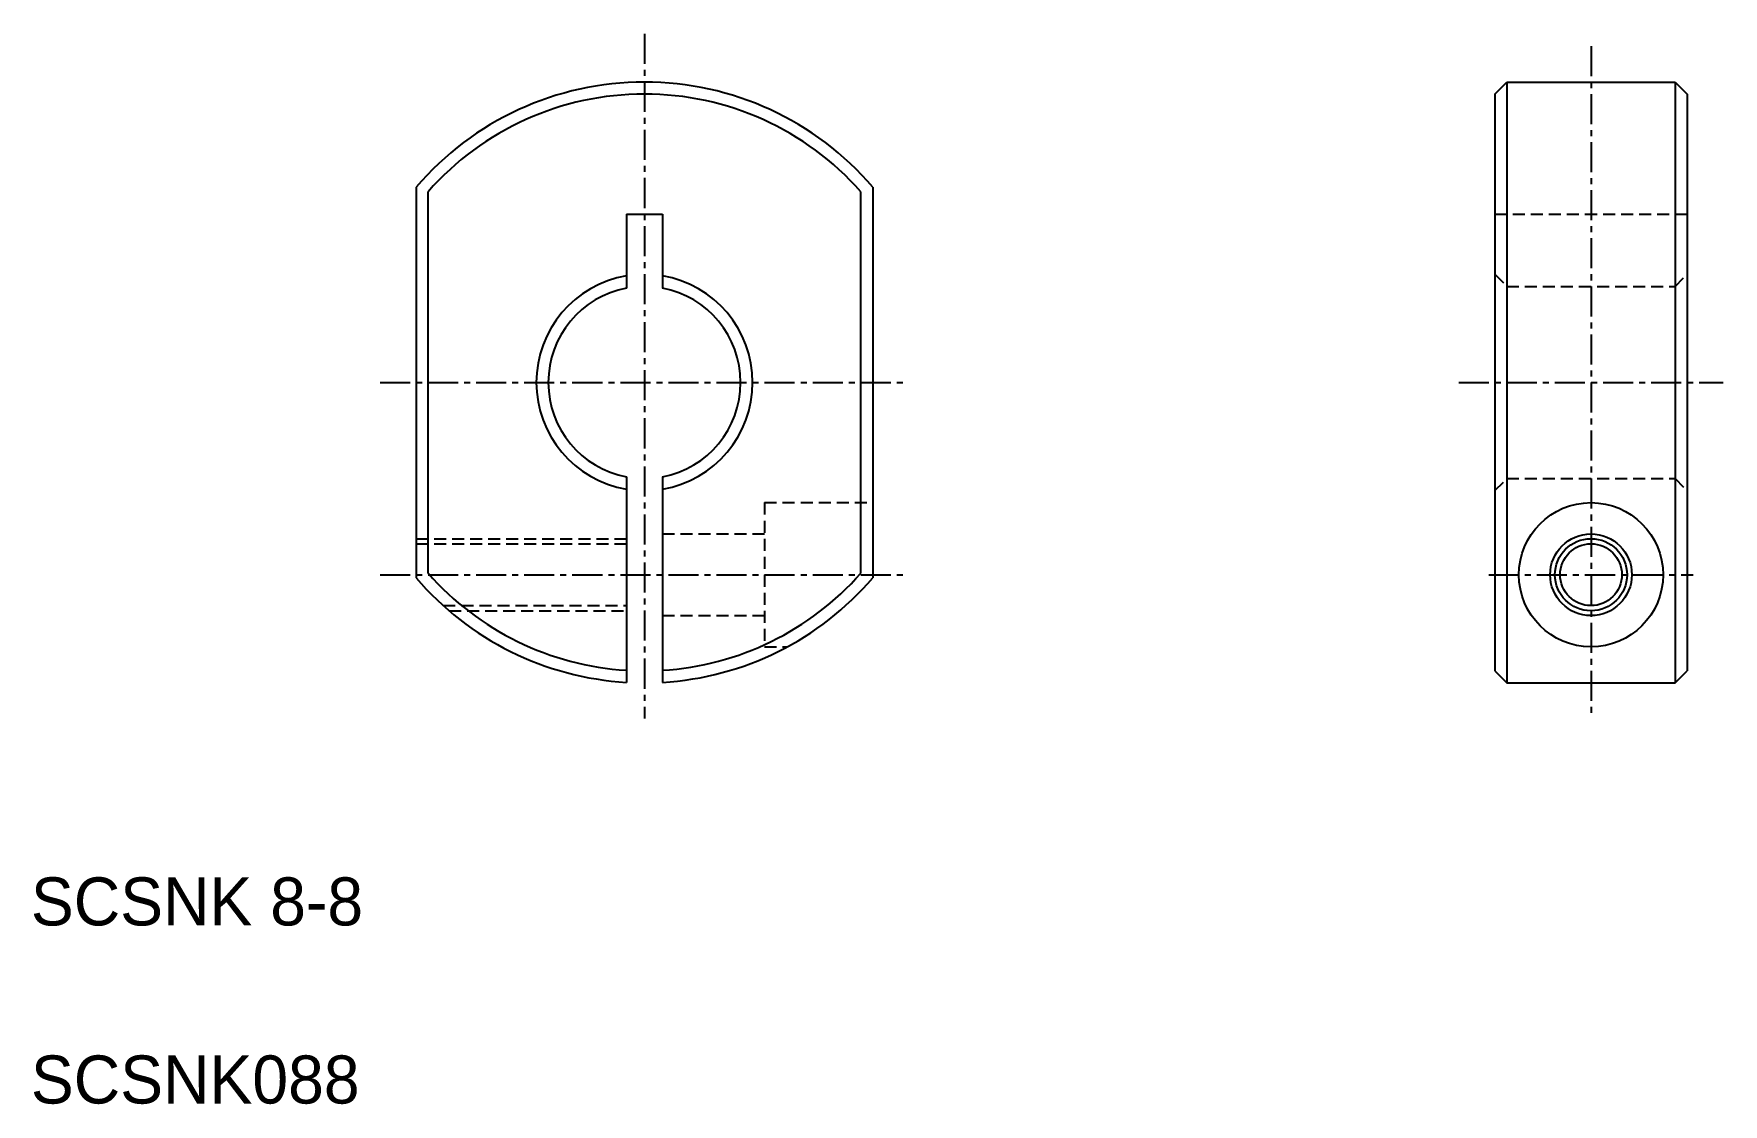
# Model space of a CAD drawing. Extents: x 50.5 to 120.8, y 78.2 to 122.8.
import ezdxf

# ---------------------------------------------------------------- set-up
doc = ezdxf.new("R2010")
doc.units = 0
doc.linetypes.add('CENTER', pattern=[2, 1.25, -0.25, 0.25, -0.25])
doc.linetypes.add('DASHED', pattern=[0.75, 0.5, -0.25])
doc.layers.get('0').update_dxf_attribs({"linetype": 'CONTINUOUS'})
doc.layers.add('CENTER', color=1, linetype='CENTER')

msp = doc.modelspace()

# ---------------------------------------------------------------- linework, layer by layer
at = {"color": 7, "linetype": 'CONTINUOUS'}
for p, q in [((111.318, 120.242), (111.818, 120.742)), ((111.318, 120.242), (111.318, 96.242)), ((111.818, 120.742), (118.818, 120.742)), ((111.818, 120.742), (111.818, 95.742)), ((118.818, 120.742), (119.318, 120.242)), ((118.818, 120.742), (118.818, 95.742)), ((119.318, 120.242), (119.318, 96.242)), ((66.437, 116.366), (66.437, 100.118)), ((66.937, 100.305), (66.937, 116.18)), ((84.937, 100.305), (84.937, 116.18)), ((85.437, 116.366), (85.437, 100.118)), ((75.187, 115.242), (76.687, 115.242)), ((75.187, 115.242), (75.187, 112.171)), ((76.687, 115.242), (76.687, 112.171)), ((75.187, 104.313), (75.187, 95.765)), ((76.687, 104.313), (76.687, 95.765)), ((111.318, 96.242), (111.818, 95.742)), ((111.818, 95.742), (118.818, 95.742)), ((118.818, 95.742), (119.318, 96.242))]:
    msp.add_line(p, q, dxfattribs=at)
at = {"color": 3, "linetype": 'DASHED'}
for p, q in [((111.318, 115.242), (119.318, 115.242)), ((111.318, 112.742), (111.818, 112.242)), ((118.818, 112.242), (119.318, 112.742)), ((111.818, 112.242), (118.818, 112.242)), ((111.818, 112.242), (111.818, 104.242)), ((118.818, 112.242), (118.818, 104.242)), ((111.318, 103.742), (111.818, 104.242)), ((111.818, 104.242), (118.818, 104.242)), ((118.818, 104.242), (119.318, 103.742)), ((80.937, 103.242), (80.937, 97.242)), ((80.937, 103.242), (85.437, 103.242)), ((76.687, 101.942), (80.937, 101.942)), ((66.437, 101.742), (75.187, 101.742)), ((66.437, 101.528), (75.187, 101.528)), ((67.569, 98.957), (75.187, 98.957)), ((67.813, 98.742), (75.187, 98.742)), ((76.687, 98.542), (80.937, 98.542)), ((80.937, 97.242), (81.874, 97.242))]:
    msp.add_line(p, q, dxfattribs=at)
at = {"color": 7, "linetype": 'CONTINUOUS'}
for radius in [3, 1.7, 1.286]:
    msp.add_circle((115.318, 100.242), radius, dxfattribs=at)
at = {"color": 3, "linetype": 'CONTINUOUS'}
msp.add_circle((115.318, 100.242), 1.5, dxfattribs=at)
at = {"color": 7, "linetype": 'CONTINUOUS'}
for radius, start, end in [(12.5, 40.5358, 139.4642), (12, 41.40962, 138.59038), (4.5, 99.59407, 260.40593), (4.5, 279.59407, 80.40593), (4, 100.80692, 259.19308), (4, 280.80692, 79.19308), (12.5, 220.5358, 266.56019), (12, 221.40962, 266.41668), (12, 273.58332, 318.59038), (12.5, 273.43981, 319.4642)]:
    msp.add_arc((75.937, 108.242), radius, start, end, dxfattribs=at)
at = {"layer": 'CENTER', "color": 1, "linetype": 'CENTER'}
for p, q in [((75.937, 122.751), (75.937, 94.265)), ((115.318, 122.242), (115.318, 94.242)), ((64.937, 108.242), (86.937, 108.242)), ((109.818, 108.242), (120.818, 108.242)), ((64.937, 100.242), (86.937, 100.242)), ((111.068, 100.242), (119.568, 100.242))]:
    msp.add_line(p, q, dxfattribs=at)

# ---------------------------------------------------------------- texts
at = {"color": 7, "linetype": 'CONTINUOUS'}
for s, p in [('SCSNK 8-8', (50.41, 85.65)), ('SCSNK088', (50.41, 78.24))]:
    msp.add_text(s, height=2, dxfattribs=at).set_placement(p)

doc.saveas('drawing.dxf')
